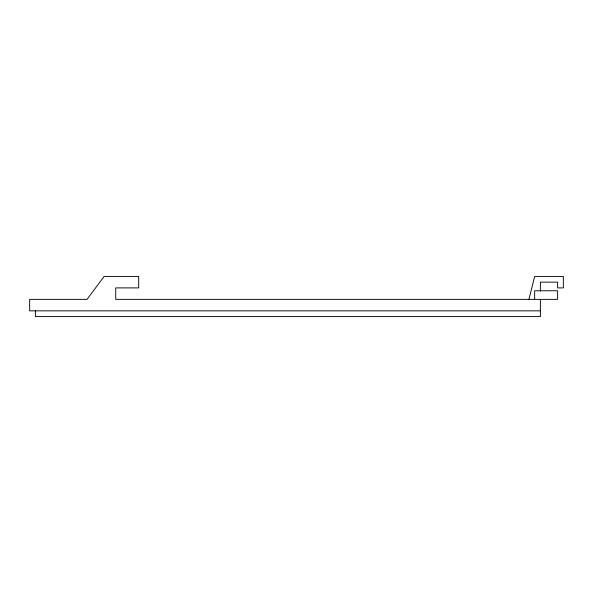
<?xml version="1.0" encoding="UTF-8"?>
<svg xmlns="http://www.w3.org/2000/svg" width="593" height="593" viewBox="0 0 593 593"><rect width="100%" height="100%" fill="white"/><g stroke="black" fill="none" stroke-linecap="round" stroke-linejoin="round"><path stroke-width="0.89" d="M528.919 299.369L534.656 276.412L563.35 276.412L563.35 287.894L557.613 287.894L557.613 282.157L540.393 282.157L540.393 291.215M540.393 310.843L29.65 310.843L29.65 299.369L87.038 299.369L104.138 276.412L138.688 276.412L138.688 287.894L115.731 287.894L115.731 299.369L557.613 299.369L557.613 290.763L534.656 290.763L534.656 299.369M540.393 299.369L540.393 316.588L35.387 316.588L35.387 310.843"/></g></svg>
